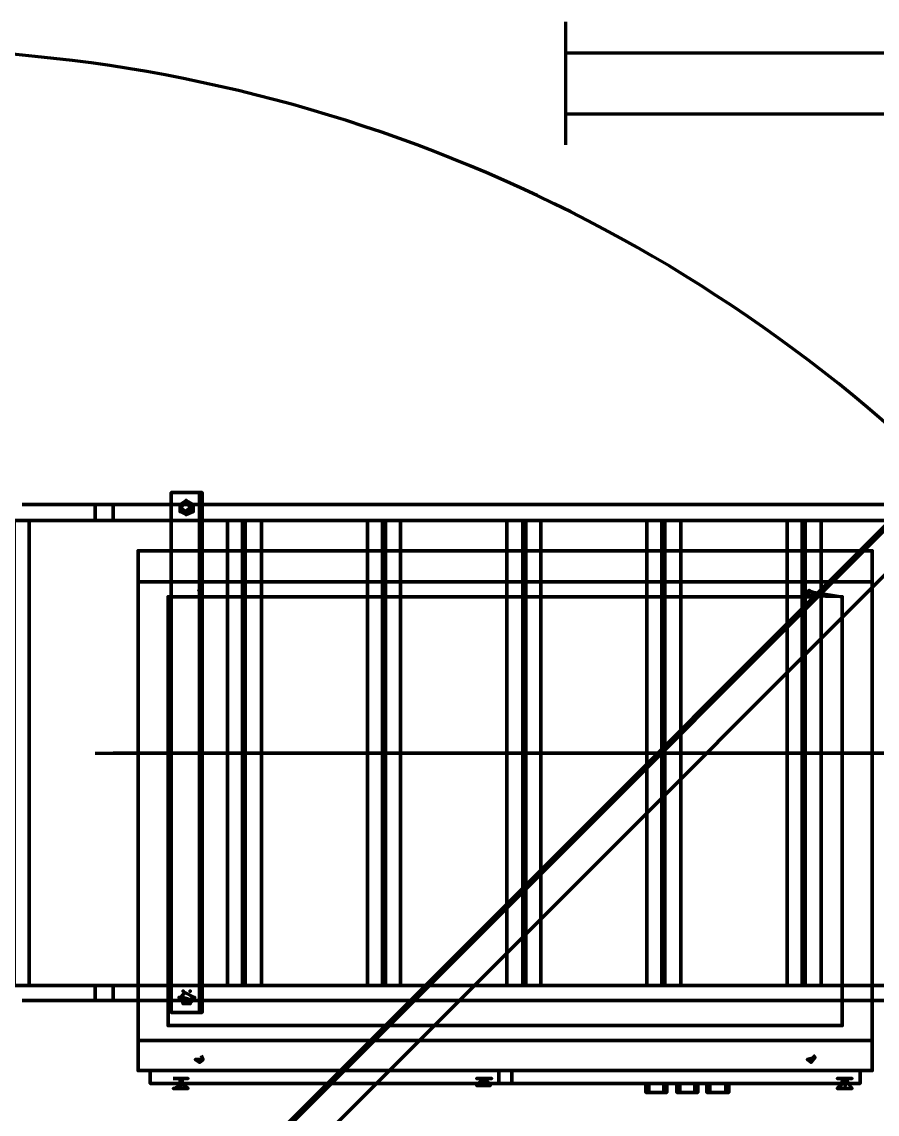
# Model space of a CAD drawing. Extents: x 0 to 1153, y 0 to 816.
# Drawn here: x 278.8 to 287.85, y 611.94 to 623.49 of the extents above; entities that cross this region are included whole.
import ezdxf

# ---------------------------------------------------------------- set-up
doc = ezdxf.new("R2010")
doc.units = 0
doc.header["$MEASUREMENT"] = 0
for name, color, linetype in [('Electrical', 7, 'Continuous'), ('Hatch', 7, 'Continuous'), ('HVAC', 7, 'Continuous')]:
    doc.layers.add(name, color=color, linetype=linetype)

msp = doc.modelspace()

# ---------------------------------------------------------------- linework, layer by layer
at = {"layer": 'Electrical', "color": 5, "linetype": 'Continuous', "lineweight": 211}
for points in [[(279.77, 618.215), (278.807, 618.215), (279.77, 618.215), (279.77, 618.384), (337.333, 618.384), (279.77, 618.384), (279.77, 618.215), (337.333, 618.215), (337.333, 618.384), (337.333, 618.215), (279.77, 618.215), (279.77, 618.384)], [(279.58, 618.215), (337.333, 618.215), (337.333, 618.384), (337.333, 618.215), (279.58, 618.215), (279.58, 618.384)], [(278.881, 613.304), (278.881, 618.215), (278.723, 618.215), (278.723, 613.304), (278.723, 618.215), (278.881, 618.215), (278.881, 613.304), (278.723, 613.304)], [(281.136, 613.304), (281.136, 618.215), (280.977, 618.215), (281.136, 618.215), (281.136, 613.304), (280.977, 613.304), (281.167, 613.304), (281.167, 618.215), (281.337, 618.215), (281.167, 618.215), (281.167, 613.304), (281.337, 613.304)], [(282.617, 613.304), (282.617, 618.215), (282.459, 618.215), (282.617, 618.215), (282.617, 613.304), (282.459, 613.304), (282.649, 613.304), (282.649, 618.215), (282.808, 618.215), (282.649, 618.215), (282.649, 613.304), (282.808, 613.304)], [(284.099, 613.304), (284.099, 618.215), (283.93, 618.215), (284.099, 618.215), (284.099, 613.304), (283.93, 613.304), (284.131, 613.304), (284.131, 618.215), (284.29, 618.215), (284.131, 618.215), (284.131, 613.304), (284.29, 613.304)], [(285.57, 613.304), (285.57, 618.215), (285.411, 618.215), (285.57, 618.215), (285.57, 613.304), (285.411, 613.304), (285.602, 613.304), (285.602, 618.215), (285.771, 618.215), (285.602, 618.215), (285.602, 613.304), (285.771, 613.304)], [(287.052, 613.304), (287.052, 618.215), (286.893, 618.215), (287.052, 618.215), (287.052, 613.304), (286.893, 613.304), (287.083, 613.304), (287.083, 618.215), (287.253, 618.215), (287.083, 618.215), (287.083, 613.304), (287.253, 613.304)], [(287.793, 612.722), (287.793, 612.405), (287.793, 617.897), (287.793, 617.569), (287.793, 617.897), (287.793, 612.405), (287.793, 612.722), (280.035, 612.722), (280.035, 612.405), (280.035, 617.897), (280.035, 617.569), (280.035, 617.897), (280.035, 612.405), (280.035, 612.722)], [(280.035, 612.405), (280.035, 617.897), (287.793, 617.897), (287.793, 612.405), (280.035, 612.405), (280.035, 617.897), (287.793, 617.897), (280.035, 617.897), (287.793, 617.897), (280.035, 617.897), (287.793, 617.897), (287.793, 612.405), (280.035, 612.405), (287.793, 612.405), (280.035, 612.405), (287.793, 612.405)], [(287.126, 617.411), (287.168, 617.411), (287.119, 617.418)], [(279.77, 613.304), (278.807, 613.304), (279.77, 613.304), (279.77, 613.145), (337.333, 613.145), (279.77, 613.145), (279.77, 613.304), (337.333, 613.304), (337.333, 613.145), (337.333, 613.304), (279.77, 613.304), (279.77, 613.145)], [(279.58, 613.304), (337.333, 613.304), (337.333, 613.145), (337.333, 613.304), (279.58, 613.304), (279.58, 613.145)], [(283.845, 612.267), (280.162, 612.267), (283.845, 612.267), (283.845, 612.405), (280.162, 612.405), (280.162, 612.267), (280.162, 612.405), (287.666, 612.405), (287.666, 612.267), (280.162, 612.267), (287.666, 612.267), (287.666, 612.405), (280.162, 612.405), (283.845, 612.405)], [(283.983, 612.405), (283.983, 612.267), (283.983, 612.405), (283.983, 612.267), (283.983, 612.405), (283.983, 612.267), (283.983, 612.405), (283.983, 612.267), (283.983, 612.405), (283.983, 612.267), (283.983, 612.405), (283.983, 612.267), (287.666, 612.267), (283.983, 612.267), (287.666, 612.267), (283.983, 612.267), (287.666, 612.267), (283.983, 612.267), (287.666, 612.267), (283.983, 612.267), (287.666, 612.267), (283.983, 612.267), (287.666, 612.267), (287.666, 612.405), (287.666, 612.267), (283.983, 612.267), (283.983, 612.405), (287.666, 612.405), (283.983, 612.405), (287.666, 612.405), (283.983, 612.405), (287.666, 612.405), (283.983, 612.405), (287.666, 612.405), (283.983, 612.405), (287.666, 612.405), (283.983, 612.405), (287.666, 612.405)], [(287.581, 612.32), (287.422, 612.32), (287.581, 612.32), (287.422, 612.32), (287.581, 612.32), (287.422, 612.32), (287.581, 612.32), (287.422, 612.32)], [(287.507, 612.267), (287.507, 612.246), (287.507, 612.299), (287.507, 612.299), (287.507, 612.32), (287.507, 612.278), (287.507, 612.299), (287.507, 612.288), (287.507, 612.309), (287.507, 612.299), (287.507, 612.32), (287.507, 612.278), (287.507, 612.32), (287.507, 612.278), (287.507, 612.32), (287.507, 612.267), (287.507, 612.267), (287.496, 612.278), (287.507, 612.278), (287.496, 612.288), (287.507, 612.288), (287.496, 612.299), (287.507, 612.299), (287.496, 612.309), (287.507, 612.309), (287.496, 612.32), (287.507, 612.32), (287.507, 612.267), (287.507, 612.267), (287.507, 612.246), (287.507, 612.299), (287.507, 612.299), (287.507, 612.32), (287.507, 612.278), (287.507, 612.299), (287.507, 612.288), (287.507, 612.309), (287.507, 612.299), (287.507, 612.32), (287.507, 612.278), (287.507, 612.32), (287.507, 612.278), (287.507, 612.32), (287.507, 612.267), (287.507, 612.267), (287.496, 612.278), (287.507, 612.278), (287.496, 612.288), (287.507, 612.288), (287.496, 612.299), (287.507, 612.299), (287.496, 612.309), (287.507, 612.309), (287.496, 612.32), (287.507, 612.32), (287.507, 612.267), (287.507, 612.267), (287.507, 612.246), (287.507, 612.299), (287.507, 612.299), (287.507, 612.32), (287.507, 612.278), (287.507, 612.299), (287.507, 612.288), (287.507, 612.309), (287.507, 612.299), (287.507, 612.32), (287.507, 612.278), (287.507, 612.32), (287.507, 612.278), (287.507, 612.32), (287.507, 612.267), (287.507, 612.267), (287.496, 612.278), (287.507, 612.278), (287.496, 612.288), (287.507, 612.288), (287.496, 612.299), (287.507, 612.299), (287.496, 612.309), (287.507, 612.309), (287.496, 612.32), (287.507, 612.32), (287.507, 612.267), (287.507, 612.267), (287.507, 612.246), (287.507, 612.299), (287.507, 612.299), (287.507, 612.32), (287.507, 612.278), (287.507, 612.32), (287.507, 612.278), (287.507, 612.288), (287.507, 612.278), (287.507, 612.299), (287.507, 612.288), (287.507, 612.309), (287.507, 612.299), (287.507, 612.32), (287.507, 612.309), (287.507, 612.32), (287.507, 612.267), (287.507, 612.267), (287.507, 612.278), (287.496, 612.278), (287.507, 612.288), (287.496, 612.288), (287.507, 612.299), (287.496, 612.299), (287.507, 612.309), (287.496, 612.309), (287.507, 612.32), (287.496, 612.32), (287.507, 612.267), (287.507, 612.267), (287.507, 612.246), (287.507, 612.299), (287.507, 612.299), (287.507, 612.32), (287.507, 612.278), (287.507, 612.299), (287.507, 612.288), (287.507, 612.309), (287.507, 612.299), (287.507, 612.32), (287.507, 612.278), (287.507, 612.32), (287.507, 612.278), (287.507, 612.32), (287.507, 612.267), (287.507, 612.267), (287.496, 612.278), (287.507, 612.278), (287.496, 612.288), (287.507, 612.288), (287.496, 612.299), (287.507, 612.299), (287.496, 612.309), (287.507, 612.309), (287.496, 612.32), (287.507, 612.32), (287.507, 612.267), (287.507, 612.267), (287.507, 612.246), (287.507, 612.299), (287.507, 612.299), (287.507, 612.32), (287.507, 612.278), (287.507, 612.299), (287.507, 612.288), (287.507, 612.309), (287.507, 612.299), (287.507, 612.32), (287.507, 612.278), (287.507, 612.32), (287.507, 612.278), (287.507, 612.32), (287.507, 612.267), (287.507, 612.267), (287.496, 612.278), (287.507, 612.278), (287.496, 612.288), (287.507, 612.288), (287.496, 612.299), (287.507, 612.299), (287.496, 612.309), (287.507, 612.309), (287.496, 612.32), (287.507, 612.32), (287.507, 612.267), (287.507, 612.267), (287.507, 612.246), (287.507, 612.299), (287.507, 612.299), (287.507, 612.32), (287.507, 612.278), (287.507, 612.299), (287.507, 612.288), (287.507, 612.309), (287.507, 612.299), (287.507, 612.32), (287.507, 612.278), (287.507, 612.32), (287.507, 612.278), (287.507, 612.32), (287.507, 612.267), (287.507, 612.267), (287.496, 612.278), (287.507, 612.278), (287.496, 612.288), (287.507, 612.288), (287.496, 612.299), (287.507, 612.299), (287.496, 612.309), (287.507, 612.309), (287.496, 612.32), (287.507, 612.32), (287.507, 612.267), (287.507, 612.267), (287.507, 612.246), (287.507, 612.299), (287.507, 612.299), (287.507, 612.32), (287.507, 612.278), (287.507, 612.299), (287.507, 612.288), (287.507, 612.309), (287.507, 612.299), (287.507, 612.32), (287.507, 612.278), (287.507, 612.32), (287.507, 612.278), (287.507, 612.32), (287.507, 612.267), (287.507, 612.267), (287.496, 612.278), (287.507, 612.278), (287.496, 612.288), (287.507, 612.288), (287.496, 612.299), (287.507, 612.299), (287.496, 612.309), (287.507, 612.309), (287.496, 612.32), (287.507, 612.32), (287.507, 612.309), (287.539, 612.267), (287.581, 612.214), (287.422, 612.214), (287.422, 612.214), (287.465, 612.246), (287.517, 612.32), (287.539, 612.267), (287.517, 612.267), (287.486, 612.32), (287.465, 612.267), (287.422, 612.214), (287.465, 612.246), (287.517, 612.32), (287.539, 612.267), (287.581, 612.214), (287.539, 612.267), (287.539, 612.267), (287.517, 612.267), (287.486, 612.32), (287.465, 612.267), (287.422, 612.214), (287.422, 612.214), (287.465, 612.246), (287.517, 612.32), (287.539, 612.267), (287.539, 612.267), (287.517, 612.267), (287.486, 612.32), (287.465, 612.267), (287.422, 612.214), (287.465, 612.267), (287.422, 612.214), (287.465, 612.246), (287.517, 612.32), (287.539, 612.267), (287.517, 612.267), (287.486, 612.32)], [(287.666, 612.267), (287.666, 612.405), (287.666, 612.267), (287.666, 612.405), (287.666, 612.267), (287.666, 612.405), (287.666, 612.267), (287.666, 612.405), (287.666, 612.267), (287.666, 612.405)], [(285.623, 612.267), (285.433, 612.267), (285.433, 612.172), (285.623, 612.172), (285.433, 612.172), (285.623, 612.172), (285.433, 612.172), (285.433, 612.267), (285.623, 612.267), (285.433, 612.267), (285.623, 612.267), (285.433, 612.267), (285.401, 612.172), (285.591, 612.172), (285.401, 612.172), (285.591, 612.172), (285.401, 612.172), (285.433, 612.267), (285.591, 612.267), (285.401, 612.267), (285.591, 612.267), (285.401, 612.267), (285.401, 612.172), (285.591, 612.172), (285.401, 612.172), (285.401, 612.267), (285.591, 612.267), (285.401, 612.267), (285.623, 612.267), (285.623, 612.172), (285.623, 612.267), (285.591, 612.172), (285.591, 612.267), (285.591, 612.172)], [(285.951, 612.267), (285.761, 612.267), (285.761, 612.172), (285.951, 612.172), (285.761, 612.172), (285.951, 612.172), (285.761, 612.172), (285.761, 612.267), (285.951, 612.267), (285.761, 612.267), (285.951, 612.267), (285.761, 612.267), (285.729, 612.172), (285.919, 612.172), (285.729, 612.172), (285.919, 612.172), (285.729, 612.172), (285.761, 612.267), (285.919, 612.267), (285.729, 612.267), (285.919, 612.267), (285.729, 612.267), (285.729, 612.172), (285.919, 612.172), (285.729, 612.172), (285.729, 612.267), (285.919, 612.267), (285.729, 612.267), (285.951, 612.267), (285.951, 612.172), (285.951, 612.267), (285.919, 612.172), (285.919, 612.267), (285.919, 612.172)], [(286.279, 612.267), (286.078, 612.267), (286.078, 612.172), (286.279, 612.172), (286.078, 612.172), (286.279, 612.172), (286.078, 612.172), (286.078, 612.267), (286.279, 612.267), (286.078, 612.267), (286.279, 612.267), (286.078, 612.267), (286.046, 612.172), (286.247, 612.172), (286.046, 612.172), (286.247, 612.172), (286.046, 612.172), (286.078, 612.267), (286.247, 612.267), (286.046, 612.267), (286.247, 612.267), (286.046, 612.267), (286.046, 612.172), (286.247, 612.172), (286.046, 612.172), (286.046, 612.267), (286.247, 612.267), (286.046, 612.267), (286.279, 612.267), (286.279, 612.172), (286.279, 612.267), (286.247, 612.172), (286.247, 612.267), (286.247, 612.172)]]:
    msp.add_lwpolyline(points, close=True, dxfattribs=at)
for points in [[(278.807, 618.384), (279.77, 618.384), (278.807, 618.384)], [(279.58, 618.384), (337.333, 618.384), (279.58, 618.384)], [(280.977, 613.304), (280.977, 618.215), (280.977, 613.304)], [(281.337, 613.304), (281.337, 618.215), (281.337, 613.304)], [(282.459, 613.304), (282.459, 618.215), (282.459, 613.304)], [(282.808, 613.304), (282.808, 618.215), (282.808, 613.304)], [(283.93, 613.304), (283.93, 618.215), (283.93, 613.304)], [(284.29, 613.304), (284.29, 618.215), (284.29, 613.304)], [(285.411, 613.304), (285.411, 618.215), (285.411, 613.304)], [(285.771, 613.304), (285.771, 618.215), (285.771, 613.304)], [(286.893, 613.304), (286.893, 618.215), (286.893, 613.304)], [(287.253, 613.304), (287.253, 618.215), (287.253, 613.304)], [(280.035, 617.897), (280.035, 617.897), (280.035, 617.897)], [(287.793, 617.897), (287.793, 617.897), (287.793, 617.897)], [(280.035, 617.569), (287.793, 617.569), (280.035, 617.569)], [(280.352, 617.411), (280.352, 617.411), (280.352, 617.411)], [(287.475, 617.411), (287.475, 617.411), (287.475, 617.411)], [(279.58, 615.759), (337.333, 615.759), (279.77, 615.759)], [(278.807, 613.145), (279.77, 613.145), (278.807, 613.145)], [(279.58, 613.145), (337.333, 613.145), (279.58, 613.145)], [(280.352, 612.881), (280.352, 612.881), (280.352, 612.881)], [(287.475, 612.881), (287.475, 612.881), (287.475, 612.881)], [(280.681, 612.489), (280.638, 612.521), (280.723, 612.521), (280.681, 612.489), (280.638, 612.521), (280.723, 612.521), (280.681, 612.489), (280.638, 612.521), (280.723, 612.521), (280.681, 612.489), (280.723, 612.521), (280.638, 612.521), (280.681, 612.489), (280.723, 612.521), (280.702, 612.563)], [(287.147, 612.489), (287.105, 612.521), (287.189, 612.542), (287.147, 612.489), (287.105, 612.521), (287.189, 612.542), (287.147, 612.489), (287.105, 612.521), (287.189, 612.542), (287.147, 612.489), (287.189, 612.542), (287.105, 612.521), (287.147, 612.489), (287.189, 612.542), (287.168, 612.563)], [(280.162, 612.405), (280.162, 612.267), (280.162, 612.405)], [(280.405, 612.32), (280.564, 612.32), (280.405, 612.32)], [(280.501, 612.267), (280.501, 612.32), (280.501, 612.267), (280.501, 612.32), (280.501, 612.267), (280.501, 612.32), (280.501, 612.267), (280.501, 612.32), (280.501, 612.267), (280.564, 612.214), (280.501, 612.267), (280.564, 612.214), (280.416, 612.214), (280.501, 612.267), (280.501, 612.32), (280.501, 612.267), (280.501, 612.32)], [(283.612, 612.32), (283.771, 612.32), (283.612, 612.32), (283.771, 612.32)], [(283.76, 612.246), (283.612, 612.246), (283.76, 612.246), (283.612, 612.246), (283.76, 612.246), (283.612, 612.246), (283.76, 612.246), (283.612, 612.246), (283.76, 612.246), (283.612, 612.246), (283.76, 612.246), (283.612, 612.246), (283.76, 612.246), (283.686, 612.246), (283.676, 612.32), (283.612, 612.246), (283.686, 612.246), (283.697, 612.32), (283.76, 612.246), (283.686, 612.246), (283.676, 612.32), (283.686, 612.246), (283.676, 612.32), (283.686, 612.246), (283.686, 612.32), (283.686, 612.246), (283.686, 612.267), (283.686, 612.246), (283.686, 612.267)], [(287.793, 612.405), (287.793, 612.405), (287.793, 612.405)], [(280.564, 612.214), (280.405, 612.214), (280.564, 612.214), (280.405, 612.214), (280.564, 612.214), (280.405, 612.214), (280.564, 612.214), (280.405, 612.214)], [(287.422, 612.214), (287.581, 612.214), (287.422, 612.214), (287.581, 612.214), (287.422, 612.214), (287.581, 612.214), (287.422, 612.214), (287.581, 612.214), (287.422, 612.214), (287.581, 612.214), (287.422, 612.214), (287.581, 612.214), (287.422, 612.214), (287.581, 612.214), (287.422, 612.214), (287.581, 612.214), (287.422, 612.214), (287.581, 612.214), (287.422, 612.214), (287.581, 612.214), (287.422, 612.214), (287.581, 612.214), (287.422, 612.214), (287.581, 612.214), (287.422, 612.214), (287.581, 612.214), (287.422, 612.214), (287.581, 612.214), (287.422, 612.214), (287.581, 612.214), (287.422, 612.214), (287.581, 612.214)], [(285.623, 612.172), (285.433, 612.172), (285.623, 612.172)], [(285.951, 612.172), (285.761, 612.172), (285.951, 612.172)], [(286.279, 612.172), (286.078, 612.172), (286.279, 612.172)]]:
    msp.add_lwpolyline(points, dxfattribs=at)
msp.add_lwpolyline([(280.675, 617.485), (280.702, 617.411), (280.675, 617.485), (280.702, 617.411), (280.352, 617.411), (280.352, 612.881), (287.475, 612.881), (287.475, 617.411), (287.119, 617.418), (287.126, 617.481), (287.179, 617.449), (287.121, 617.417), (287.12, 617.477), (287.177, 617.458), (287.475, 617.411), (287.475, 612.881), (280.352, 612.881), (280.352, 617.411), (280.702, 617.411), (280.675, 617.485), (280.702, 617.411), (280.675, 617.485), (280.675, 617.485, -0.331099), (280.675, 617.485, -0.331099), (280.702, 617.411), (287.126, 617.411), (280.702, 617.411), (280.702, 617.411)], format="xyb", dxfattribs=at)
for p in [(280.035, 617.897), (287.793, 617.897), (280.352, 617.411), (280.659, 617.411), (280.702, 617.411), (287.126, 617.411), (287.168, 617.411), (287.475, 617.411), (280.352, 612.881), (287.475, 612.881), (280.035, 612.405), (280.479, 612.32), (280.479, 612.32), (280.49, 612.32), (280.49, 612.32), (280.49, 612.32), (280.49, 612.32), (280.49, 612.32), (280.49, 612.32), (280.49, 612.32), (280.49, 612.32), (280.49, 612.32), (280.49, 612.32), (283.676, 612.32), (283.676, 612.32), (283.676, 612.32), (283.686, 612.32), (283.686, 612.32), (283.686, 612.32), (283.686, 612.32), (283.686, 612.32), (283.686, 612.32), (283.686, 612.32), (283.686, 612.32), (283.686, 612.32), (283.686, 612.32), (283.686, 612.32), (283.686, 612.32), (287.496, 612.32), (287.496, 612.32), (287.496, 612.32), (287.496, 612.32), (287.496, 612.32), (287.496, 612.32), (287.496, 612.32), (287.496, 612.32), (287.507, 612.32), (287.507, 612.32), (287.507, 612.32), (287.507, 612.32), (287.507, 612.32), (287.507, 612.32), (287.507, 612.32), (287.507, 612.32), (287.507, 612.32), (287.507, 612.32), (287.507, 612.32), (287.507, 612.32), (287.507, 612.32), (287.507, 612.32), (287.507, 612.32), (287.507, 612.32), (287.507, 612.32), (287.507, 612.32), (287.507, 612.32), (287.507, 612.32), (287.507, 612.32), (287.507, 612.32), (287.507, 612.32), (287.507, 612.32), (287.507, 612.32), (287.507, 612.32), (287.507, 612.32), (287.507, 612.32), (287.507, 612.32), (287.507, 612.32), (287.507, 612.32), (287.507, 612.32), (287.507, 612.32), (287.507, 612.32), (287.507, 612.32), (287.507, 612.32), (287.507, 612.32), (287.507, 612.32), (287.507, 612.32), (287.507, 612.32), (287.793, 612.405), (280.479, 612.309), (280.479, 612.309), (280.479, 612.299), (280.479, 612.299), (280.479, 612.288), (280.479, 612.288), (280.479, 612.278), (280.479, 612.278), (280.49, 612.309), (280.49, 612.309), (280.49, 612.309), (280.49, 612.309), (280.49, 612.309), (280.49, 612.309), (280.49, 612.309), (280.49, 612.309), (280.49, 612.309), (280.49, 612.309), (280.49, 612.299), (280.49, 612.299), (280.49, 612.299), (280.49, 612.299), (280.49, 612.299), (280.49, 612.299), (280.49, 612.299), (280.49, 612.299), (280.49, 612.299), (280.49, 612.299), (280.49, 612.288), (280.49, 612.288), (280.49, 612.288), (280.49, 612.288), (280.49, 612.288), (280.49, 612.288), (280.49, 612.288), (280.49, 612.288), (280.49, 612.288), (280.49, 612.288), (280.49, 612.278), (280.49, 612.278), (280.49, 612.278), (280.49, 612.278), (280.49, 612.278), (280.49, 612.278), (280.49, 612.278), (280.49, 612.278), (280.49, 612.278), (280.49, 612.278), (280.49, 612.267), (280.49, 612.267), (280.49, 612.267), (280.49, 612.267), (280.49, 612.246), (280.49, 612.246), (283.676, 612.309), (283.676, 612.309), (283.676, 612.309), (283.676, 612.299), (283.676, 612.299), (283.676, 612.299), (283.676, 612.288), (283.676, 612.288), (283.676, 612.288), (283.676, 612.278), (283.676, 612.278), (283.676, 612.278), (283.686, 612.309), (283.686, 612.309), (283.686, 612.309), (283.686, 612.309), (283.686, 612.309), (283.686, 612.309), (283.686, 612.309), (283.686, 612.309), (283.686, 612.309), (283.686, 612.309), (283.686, 612.309), (283.686, 612.309), (283.686, 612.299), (283.686, 612.299), (283.686, 612.299), (283.686, 612.299), (283.686, 612.299), (283.686, 612.299), (283.686, 612.299), (283.686, 612.299), (283.686, 612.299), (283.686, 612.299), (283.686, 612.299), (283.686, 612.299), (283.686, 612.288), (283.686, 612.288), (283.686, 612.288), (283.686, 612.288), (283.686, 612.288), (283.686, 612.288), (283.686, 612.288), (283.686, 612.288), (283.686, 612.288), (283.686, 612.288), (283.686, 612.288), (283.686, 612.288), (283.686, 612.278), (283.686, 612.278), (283.686, 612.278), (283.686, 612.278), (283.686, 612.278), (283.686, 612.278), (283.686, 612.278), (283.686, 612.278), (283.686, 612.278), (283.686, 612.278), (283.686, 612.278), (283.686, 612.278), (283.686, 612.267), (283.686, 612.267), (283.686, 612.267), (283.686, 612.267), (283.686, 612.267), (283.686, 612.267), (283.686, 612.246), (283.686, 612.246), (283.686, 612.246), (283.697, 612.309), (283.697, 612.309), (283.697, 612.309), (283.697, 612.299), (283.697, 612.299), (283.697, 612.299), (283.697, 612.288), (283.697, 612.288), (283.697, 612.288), (283.697, 612.278), (283.697, 612.278), (283.697, 612.278), (287.496, 612.309), (287.496, 612.309), (287.496, 612.309), (287.496, 612.309), (287.496, 612.309), (287.496, 612.309), (287.496, 612.309), (287.496, 612.309), (287.496, 612.299), (287.496, 612.299), (287.496, 612.299), (287.496, 612.299), (287.496, 612.299), (287.496, 612.299), (287.496, 612.299), (287.496, 612.299), (287.496, 612.288), (287.496, 612.288), (287.496, 612.288), (287.496, 612.288), (287.496, 612.288), (287.496, 612.288), (287.496, 612.288), (287.496, 612.288), (287.496, 612.278), (287.496, 612.278), (287.496, 612.278), (287.496, 612.278), (287.496, 612.278), (287.496, 612.278), (287.496, 612.278), (287.496, 612.278), (287.507, 612.309), (287.507, 612.309), (287.507, 612.309), (287.507, 612.309), (287.507, 612.309), (287.507, 612.309), (287.507, 612.309), (287.507, 612.309), (287.507, 612.309), (287.507, 612.309), (287.507, 612.309), (287.507, 612.309), (287.507, 612.309), (287.507, 612.309), (287.507, 612.309), (287.507, 612.309), (287.507, 612.309), (287.507, 612.309), (287.507, 612.309), (287.507, 612.309), (287.507, 612.309), (287.507, 612.309), (287.507, 612.309), (287.507, 612.309), (287.507, 612.309), (287.507, 612.309), (287.507, 612.309), (287.507, 612.309), (287.507, 612.309), (287.507, 612.309), (287.507, 612.309), (287.507, 612.309), (287.507, 612.309), (287.507, 612.309), (287.507, 612.309), (287.507, 612.309), (287.507, 612.309), (287.507, 612.309), (287.507, 612.309), (287.507, 612.309), (287.507, 612.299), (287.507, 612.299), (287.507, 612.299), (287.507, 612.299), (287.507, 612.299), (287.507, 612.299), (287.507, 612.299), (287.507, 612.299), (287.507, 612.299), (287.507, 612.299), (287.507, 612.299), (287.507, 612.299), (287.507, 612.299), (287.507, 612.299), (287.507, 612.299), (287.507, 612.299), (287.507, 612.299), (287.507, 612.299), (287.507, 612.299), (287.507, 612.299), (287.507, 612.299), (287.507, 612.299), (287.507, 612.299), (287.507, 612.299), (287.507, 612.299), (287.507, 612.299), (287.507, 612.299), (287.507, 612.299), (287.507, 612.299), (287.507, 612.299), (287.507, 612.299), (287.507, 612.299), (287.507, 612.299), (287.507, 612.299), (287.507, 612.299), (287.507, 612.299), (287.507, 612.299), (287.507, 612.299), (287.507, 612.299), (287.507, 612.299), (287.507, 612.288), (287.507, 612.288), (287.507, 612.288), (287.507, 612.288), (287.507, 612.288), (287.507, 612.288), (287.507, 612.288), (287.507, 612.288), (287.507, 612.288), (287.507, 612.288), (287.507, 612.288), (287.507, 612.288), (287.507, 612.288), (287.507, 612.288), (287.507, 612.288), (287.507, 612.288), (287.507, 612.288), (287.507, 612.288), (287.507, 612.288), (287.507, 612.288), (287.507, 612.288), (287.507, 612.288), (287.507, 612.288), (287.507, 612.288), (287.507, 612.288), (287.507, 612.288), (287.507, 612.288), (287.507, 612.288), (287.507, 612.288), (287.507, 612.288), (287.507, 612.288), (287.507, 612.288), (287.507, 612.288), (287.507, 612.288), (287.507, 612.288), (287.507, 612.288), (287.507, 612.288), (287.507, 612.288), (287.507, 612.288), (287.507, 612.288), (287.507, 612.278), (287.507, 612.278), (287.507, 612.278), (287.507, 612.278), (287.507, 612.278), (287.507, 612.278), (287.507, 612.278), (287.507, 612.278), (287.507, 612.278), (287.507, 612.278), (287.507, 612.278), (287.507, 612.278), (287.507, 612.278), (287.507, 612.278), (287.507, 612.278), (287.507, 612.278), (287.507, 612.278), (287.507, 612.278), (287.507, 612.278), (287.507, 612.278), (287.507, 612.278), (287.507, 612.278), (287.507, 612.278), (287.507, 612.278), (287.507, 612.278), (287.507, 612.278), (287.507, 612.278), (287.507, 612.278), (287.507, 612.278), (287.507, 612.278), (287.507, 612.278), (287.507, 612.278), (287.507, 612.278), (287.507, 612.278), (287.507, 612.278), (287.507, 612.278), (287.507, 612.278), (287.507, 612.278), (287.507, 612.278), (287.507, 612.278), (287.507, 612.267), (287.507, 612.267), (287.507, 612.267), (287.507, 612.267), (287.507, 612.267), (287.507, 612.267), (287.507, 612.267), (287.507, 612.267), (287.507, 612.267), (287.507, 612.267), (287.507, 612.267), (287.507, 612.267), (287.507, 612.267), (287.507, 612.267), (287.507, 612.267), (287.507, 612.267), (287.507, 612.246), (287.507, 612.246), (287.507, 612.246), (287.507, 612.246), (287.507, 612.246), (287.507, 612.246), (287.507, 612.246), (287.507, 612.246)]:
    msp.add_point(p, dxfattribs=at)
at = {"layer": 'Hatch', "color": 5, "linetype": 'Continuous', "lineweight": 211}
for p, q in [((284.554, 622.184), (284.554, 623.485)), ((284.554, 623.157), (292.322, 623.157)), ((284.554, 622.512), (292.322, 622.512))]:
    msp.add_line(p, q, dxfattribs=at)
for points in [[(280.384, 618.511), (280.712, 618.511), (280.384, 618.511), (280.384, 613.018), (280.681, 613.018), (280.681, 618.511), (280.712, 613.018), (280.712, 618.511), (280.712, 613.018), (280.384, 613.018), (280.712, 613.018), (280.384, 613.018), (280.384, 618.511), (280.712, 618.511), (280.384, 618.511), (280.384, 613.018)], [(280.681, 613.018), (280.681, 618.511), (280.712, 613.018), (280.712, 618.511)], [(280.49, 618.358), (280.526, 618.404), (280.556, 618.402), (280.58, 618.38), (280.585, 618.35), (280.569, 618.322), (280.542, 618.31), (280.513, 618.317), (280.492, 618.343), (280.49, 618.354), (280.534, 618.31), (280.585, 618.358), (280.576, 618.33), (280.549, 618.311), (280.519, 618.314), (280.495, 618.336), (280.491, 618.365), (280.504, 618.391), (280.53, 618.405), (280.56, 618.4), (280.582, 618.376), (280.585, 618.362), (280.542, 618.405), (280.49, 618.358), (280.499, 618.386), (280.526, 618.404), (280.556, 618.402), (280.58, 618.38), (280.585, 618.35), (280.569, 618.322), (280.542, 618.31), (280.513, 618.317), (280.492, 618.343), (280.49, 618.354), (280.534, 618.31), (280.585, 618.358), (280.576, 618.33), (280.549, 618.311), (280.519, 618.314), (280.504, 618.324), (280.543, 618.278), (280.543, 618.278), (280.502, 618.327), (280.49, 618.354), (280.479, 618.31), (280.49, 618.362), (280.502, 618.389), (280.523, 618.403), (280.479, 618.384), (280.526, 618.404), (280.556, 618.402), (280.578, 618.383), (280.543, 618.427), (280.543, 618.427), (280.58, 618.38), (280.585, 618.365), (280.617, 618.384), (280.585, 618.362), (280.617, 618.31), (280.617, 618.31), (280.585, 618.358), (280.576, 618.33), (280.549, 618.311), (280.519, 618.314), (280.495, 618.336), (280.491, 618.365), (280.504, 618.391), (280.53, 618.405), (280.56, 618.4), (280.582, 618.376), (280.585, 618.362), (280.542, 618.405), (280.49, 618.362), (280.479, 618.31), (280.479, 618.384), (280.543, 618.427), (280.617, 618.384), (280.617, 618.31), (280.543, 618.278), (280.49, 618.358), (280.499, 618.386), (280.526, 618.404), (280.556, 618.402), (280.58, 618.38), (280.585, 618.35), (280.571, 618.324), (280.545, 618.311), (280.516, 618.315), (280.494, 618.339), (280.49, 618.354), (280.516, 618.315), (280.566, 618.319), (280.617, 618.31), (280.617, 618.384), (280.617, 618.384), (280.543, 618.427), (280.543, 618.427), (280.479, 618.384), (280.479, 618.384), (280.479, 618.31), (280.479, 618.31), (280.543, 618.278), (280.543, 618.278), (280.617, 618.31), (280.617, 618.31), (280.585, 618.358), (280.576, 618.33), (280.549, 618.311), (280.519, 618.314), (280.495, 618.336), (280.491, 618.365), (280.504, 618.391), (280.53, 618.405), (280.56, 618.4), (280.582, 618.376), (280.585, 618.362), (280.58, 618.38), (280.53, 618.405), (280.479, 618.384), (280.479, 618.31), (280.543, 618.278), (280.617, 618.31), (280.617, 618.384), (280.543, 618.427), (280.49, 618.358), (280.499, 618.386), (280.526, 618.404), (280.556, 618.402), (280.58, 618.38), (280.585, 618.35), (280.571, 618.324), (280.545, 618.311), (280.516, 618.315), (280.494, 618.339), (280.49, 618.354), (280.516, 618.315), (280.566, 618.319), (280.617, 618.31), (280.617, 618.384), (280.617, 618.384), (280.543, 618.427), (280.543, 618.427), (280.479, 618.384), (280.479, 618.384), (280.479, 618.31), (280.479, 618.31), (280.543, 618.278), (280.543, 618.278), (280.617, 618.31), (280.617, 618.31), (280.585, 618.358), (280.576, 618.33), (280.549, 618.311), (280.519, 618.314), (280.495, 618.336), (280.491, 618.365), (280.504, 618.391), (280.53, 618.405), (280.56, 618.4), (280.582, 618.376), (280.585, 618.362), (280.542, 618.405), (280.49, 618.362), (280.479, 618.31), (280.479, 618.384), (280.543, 618.427), (280.617, 618.384), (280.617, 618.31), (280.543, 618.278), (280.49, 618.358), (280.499, 618.386), (280.526, 618.404), (280.556, 618.402), (280.58, 618.38), (280.585, 618.35), (280.569, 618.322), (280.542, 618.31), (280.513, 618.317), (280.492, 618.343), (280.479, 618.384), (280.479, 618.31), (280.543, 618.278), (280.617, 618.31), (280.617, 618.384), (280.543, 618.427)]]:
    msp.add_lwpolyline(points, close=True, dxfattribs=at)
msp.add_lwpolyline([(280.49, 613.182), (280.526, 613.229), (280.628, 613.177), (280.571, 613.149), (280.49, 613.182), (280.534, 613.135), (280.628, 613.177), (280.549, 613.136), (280.49, 613.182), (280.526, 613.229), (280.628, 613.177), (280.526, 613.229), (280.49, 613.182), (280.526, 613.229), (280.628, 613.177), (280.571, 613.149), (280.49, 613.182), (280.534, 613.135), (280.628, 613.177), (280.549, 613.136), (280.49, 613.182), (280.511, 613.114), (280.49, 613.182), (280.526, 613.229), (280.628, 613.177), (280.576, 613.154), (280.49, 613.182), (280.526, 613.229), (280.628, 613.177), (280.526, 613.229), (280.49, 613.182), (280.526, 613.229), (280.628, 613.177), (280.585, 613.114), (280.511, 613.114), (280.49, 613.182), (280.526, 613.229), (280.628, 613.177), (280.571, 613.149), (280.49, 613.182), (280.523, 613.137), (280.576, 613.154), (280.628, 613.177), (280.585, 613.114), (280.511, 613.114), (280.49, 613.182), (280.526, 613.229), (280.628, 613.177), (280.526, 613.229), (280.49, 613.182), (280.511, 613.114), (280.585, 613.114), (280.628, 613.177), (280.549, 613.136), (280.49, 613.182), (280.526, 613.229), (280.628, 613.177), (280.526, 613.229), (280.49, 613.182), (280.511, 613.114), (280.585, 613.114), (280.628, 613.177), (280.526, 613.229), (280.49, 613.182), (280.526, 613.229), (280.628, 613.177), (280.556, 613.139), (280.49, 613.182), (280.511, 613.114), (280.585, 613.114), (280.628, 613.177), (280.576, 613.154), (280.49, 613.182), (280.526, 613.229), (280.628, 613.177), (280.526, 613.229), (280.49, 613.182), (280.526, 613.229), (280.628, 613.177), (280.585, 613.114), (280.511, 613.114), (280.49, 613.182), (280.526, 613.229), (280.628, 613.177), (280.571, 613.149), (280.49, 613.182), (280.56, 613.14), (280.628, 613.177), (280.526, 613.229), (280.49, 613.182), (280.511, 613.114), (280.585, 613.114), (280.628, 613.177), (280.526, 613.229)], dxfattribs=at)
for p in [(280.479, 618.384), (280.479, 618.384), (280.479, 618.384), (280.543, 618.427), (280.543, 618.427), (280.543, 618.427), (280.617, 618.384), (280.617, 618.384), (280.617, 618.384), (280.479, 618.31), (280.479, 618.31), (280.479, 618.31), (280.543, 618.278), (280.543, 618.278), (280.543, 618.278), (280.617, 618.31), (280.617, 618.31), (280.617, 618.31), (280.511, 613.241), (280.511, 613.241), (280.511, 613.241), (280.585, 613.241), (280.585, 613.241), (280.585, 613.241), (280.469, 613.177), (280.469, 613.177), (280.469, 613.177), (280.628, 613.177), (280.628, 613.177), (280.511, 613.114), (280.511, 613.114), (280.511, 613.114), (280.585, 613.114), (280.585, 613.114), (280.585, 613.114)]:
    msp.add_point(p, dxfattribs=at)
at = {"layer": 'HVAC', "color": 6, "linetype": 'Continuous', "lineweight": 211}
for points in [[(278.32, 603.377), (293.518, 603.377), (293.518, 607.028), (278.32, 607.028), (293.508, 607.034, 0.414214), (277.347, 623.2)], [(278.32, 607.028), (293.508, 607.034, 0.414214), (277.347, 623.2)], [(278.32, 607.028), (293.508, 607.034, 0.414214), (277.347, 623.2)]]:
    msp.add_lwpolyline(points, format="xyb", dxfattribs=at)
msp.add_lwpolyline([(288.734, 618.924), (288.692, 618.924), (288.957, 619.188), (288.978, 619.167), (288.734, 618.924), (288.978, 618.691), (288.957, 618.67), (288.734, 618.924), (288.978, 619.167), (288.957, 619.188), (288.734, 618.924), (288.957, 618.67), (277.781, 607.494), (288.957, 618.67), (288.713, 618.903), (277.548, 607.737), (288.692, 618.924), (277.527, 607.759), (277.781, 607.494), (277.548, 607.737), (277.527, 607.759), (288.692, 618.924), (288.957, 618.67), (288.692, 618.924)], close=True, dxfattribs=at)

doc.saveas('drawing.dxf')
